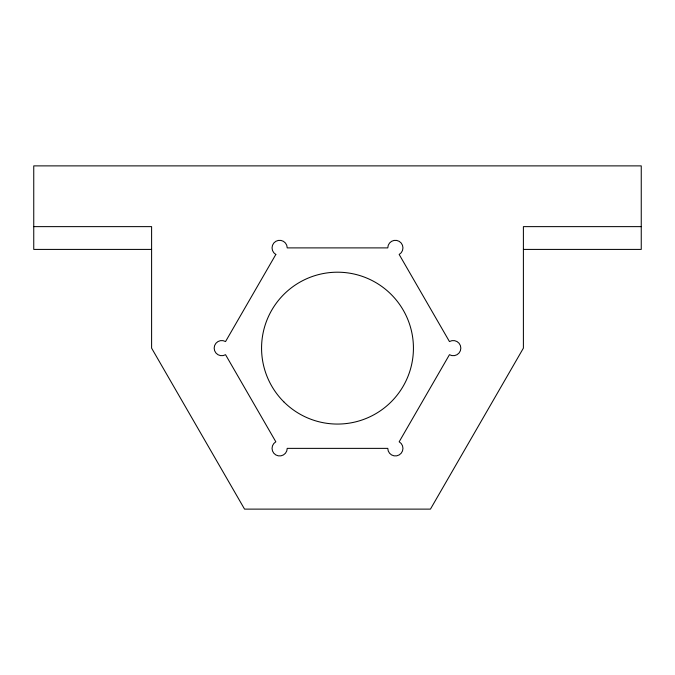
<?xml version="1.0" encoding="UTF-8"?>
<svg xmlns="http://www.w3.org/2000/svg" width="675" height="675" viewBox="0 0 675 675"><rect width="100%" height="100%" fill="white"/><g stroke="black" fill="none" stroke-linecap="round" stroke-linejoin="round"><path stroke-width="1.01" d="M33.75 226.631L151.605 226.631L151.605 348.131L244.552 509.119L430.448 509.119L523.395 348.131L523.395 226.631L641.25 226.631M151.605 249.413L33.75 249.413L33.75 165.881L641.25 165.881L641.25 249.413L523.395 249.413M275.83 254.467L225.551 341.558A7.594 7.594 0 0 0 214.161 348.131A7.594 7.594 0 0 0 225.551 354.704L275.83 441.796A7.594 7.594 0 0 0 275.83 454.942A7.594 7.594 0 0 0 287.221 448.369L387.779 448.369A7.594 7.594 0 0 0 399.17 454.942A7.594 7.594 0 0 0 399.17 441.796L449.449 354.704A7.594 7.594 0 0 0 460.839 348.131A7.594 7.594 0 0 0 449.449 341.558L399.17 254.467A7.594 7.594 0 0 0 399.17 241.321A7.594 7.594 0 0 0 387.779 247.894L287.221 247.894A7.594 7.594 0 0 0 275.83 241.321A7.594 7.594 0 0 0 275.83 254.467M283.804 401.827A75.938 75.938 0 0 0 410.847 367.782A75.938 75.938 0 0 0 317.849 274.784A75.938 75.938 0 0 0 283.804 401.827"/></g></svg>
